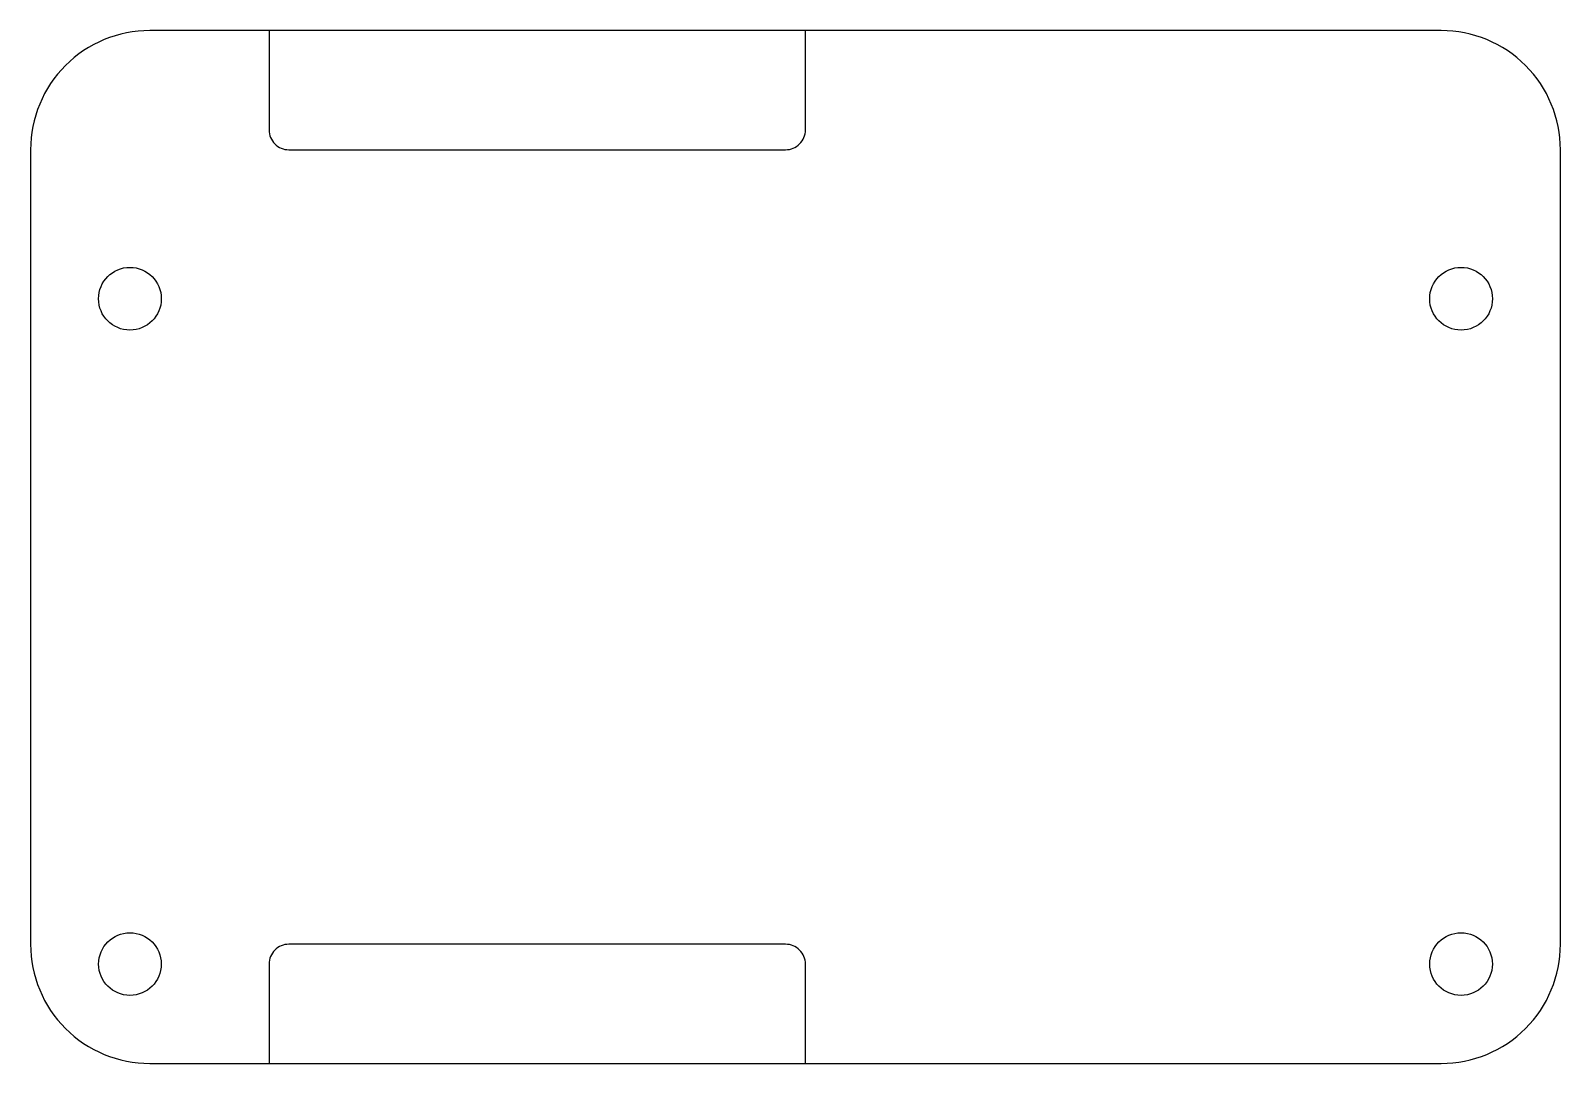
# Model space of a CAD drawing. Header units: millimetres. Extents: x 0 to 77, y 0 to 52.
import ezdxf

# ---------------------------------------------------------------- set-up
doc = ezdxf.new("R2010")
doc.units = ezdxf.units.MM
doc.layers.get('0').update_dxf_attribs({"linetype": 'CONTINUOUS'})

msp = doc.modelspace()

# ---------------------------------------------------------------- linework, layer by layer
msp.add_line((6, 0), (71, 0))
for points in [[(6, 0), (71, 0, 0.414214), (77, 6), (77, 46, 0.414214), (71, 52), (6, 52, 0.414214), (0, 46), (0, 6, 0.414214)], [(12, 47, 0.414214), (13, 46), (38, 46, 0.414214), (39, 47), (39, 52), (12, 52)], [(12, 0), (39, 0), (39, 5, 0.414214), (38, 6), (13, 6, 0.414214), (12, 5)]]:
    msp.add_lwpolyline(points, format="xyb", close=True)
for centre, radius in [((5, 38.5), 1.58), ((72, 38.5), 1.58), ((5, 5), 1.575), ((72, 5), 1.575)]:
    msp.add_circle(centre, radius)

doc.saveas('drawing.dxf')
